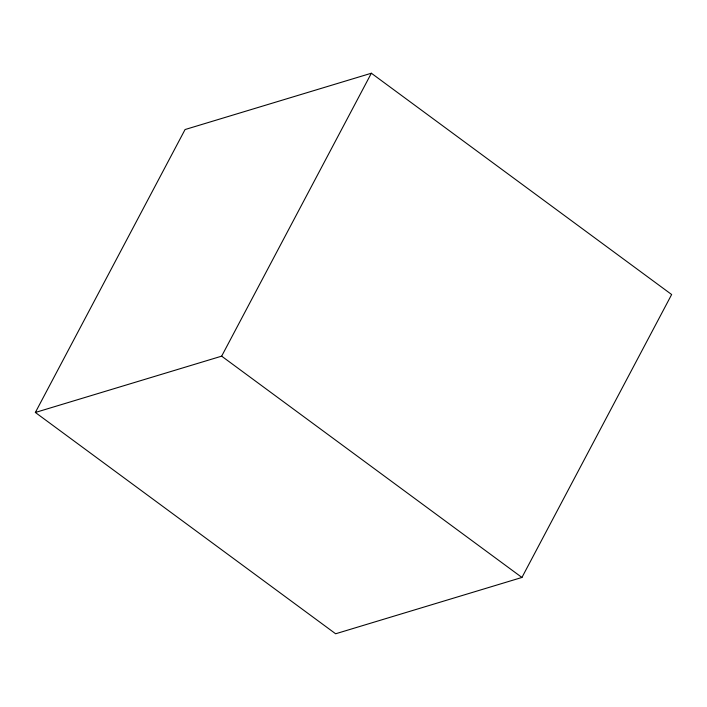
<?xml version="1.0" encoding="UTF-8"?>
<svg xmlns="http://www.w3.org/2000/svg" width="707" height="707" viewBox="0 0 707 707"><rect width="100%" height="100%" fill="white"/><g stroke="black" fill="none" stroke-linecap="round" stroke-linejoin="round"><path stroke-width="1.06" d="M35.35 412.473L185.066 129.54L371.361 73.228L671.65 294.527L521.934 577.46L335.639 633.772L35.35 412.473L221.653 356.16L371.361 73.228M221.653 356.16L521.934 577.46"/></g></svg>
